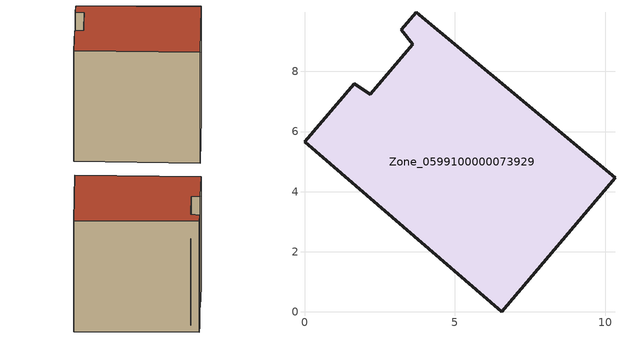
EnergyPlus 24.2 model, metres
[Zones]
Zone_0599100000073929
 floor ground (C_G): 0,5.67 1.66,7.59 2.18,7.24 3.6,8.91 3.22,9.39 3.72,9.97 10.33,4.46 6.56,0 z0
 wall outside (C_F): 3.72,9.97 3.22,9.39 3.6,8.91 2.18,7.24 1.66,7.59 0,5.67 6.56,0 10.33,4.46 3.72,9.97 z0:9
 roof outside (C_R): 3.6,8.91 2.18,7.24 1.66,7.59 0,5.67 6.56,0 10.33,4.46 3.72,9.97 3.22,9.39 z9
[BUILDING]
Pand.0599100000073929: North Axis=0; Terrain=City; Loads Convergence Tolerance Value=0.04; Temperature Convergence Tolerance Value=0.4; Solar Distribution=FullExterior; Maximum Number of Warmup Days=25; Minimum Number of Warmup Days=1
[Site:Location]
Rotterdam.The.Hague.AP_ZH_NLD Design_Conditions: Latitude=51.96; Longitude=4.45; Time Zone=1; Elevation=-4.5
[SITE:GROUNDTEMPERATURE:BUILDINGSURFACE]
18, 18, 18, 18, 18, 18, 18, 18, 18, 18, 18, 18
[MATERIAL] Thermal Absorptance=0.9; Solar Absorptance=0.7; Visible Absorptance=0.7
Name | Roughness | Thickness | Conductivity | Density | Specific Heat
G.TI.1946-1964 | MediumSmooth | 0.15 | 1 | 540 | 1210
F.TI.1946-1964 | Rough | 0.3 | 0.857143 | 1920 | 840
R.TI.1946-1964 | MediumRough | 0.2 | 0.277778 | 1500 | 1000
[CONSTRUCTION]
C_G: G.TI.1946-1964
C_F: F.TI.1946-1964
C_R: R.TI.1946-1964
[ZONE]
Zone_0599100000073929: Type=1; Multiplier=1; Ceiling Height=Autocalculate; Volume=Autocalculate; Floor Area=autocalculate; Part of Total Floor Area=Yes
[ZONEINFILTRATION:DESIGNFLOWRATE]
Infil_Zone_0599100000073929: Zone or ZoneList or Space or SpaceList=Zone_0599100000073929; Schedule=AlwaysOn; Design Flow Rate Calculation Method=Flow/Area; Flow Rate per Floor Area=0.003; Constant Term Coefficient=1; Temperature Term Coefficient=0; Velocity Term Coefficient=0; Velocity Squared Term Coefficient=0
[HVACTEMPLATE:ZONE:IDEALLOADSAIRSYSTEM]
Zone_0599100000073929: Maximum Heating Supply Air Temperature=50; Minimum Cooling Supply Air Temperature=13; Maximum Heating Supply Air Humidity Ratio=0.0156; Minimum Cooling Supply Air Humidity Ratio=0.0077; Heating Limit=NoLimit; Cooling Limit=NoLimit; Dehumidification Control Type=ConstantSensibleHeatRatio; Cooling Sensible Heat Ratio=0.7; Dehumidification Setpoint=60; Humidification Control Type=None; Humidification Setpoint=30; Outdoor Air Method=None; Outdoor Air Flow Rate per Person=0.00944; Outdoor Air Flow Rate per Zone Floor Area=0; Outdoor Air Flow Rate per Zone=0; Demand Controlled Ventilation Type=None; Outdoor Air Economizer Type=NoEconomizer; Heat Recovery Type=None; Sensible Heat Recovery Effectiveness=0.7; Latent Heat Recovery Effectiveness=0.65
[ZONECONTROL:THERMOSTAT]
ThermostatControl_Zone_0599100000073929: Zone or ZoneList=Zone_0599100000073929; Control Type Schedule=DualSetpointControlType; Control 1=Thermostat_Zone_0599100000073929; Temperature Difference Between Cutout And Setpoint=0
[THERMOSTATSETPOINT:DUALSETPOINT]
Thermostat_Zone_0599100000073929: Heating Setpoint Temperature Schedule=HeatingSetpoint_Zone_0599100000073929; Cooling Setpoint Temperature Schedule=CoolingSetpoint_Zone_0599100000073929
[SCHEDULE:COMPACT]
HeatingSetpoint_Zone_0599100000073929: Through: 12/31, For: AllDays, Until: 24:00, 21
CoolingSetpoint_Zone_0599100000073929: Through: 12/31, For: AllDays, Until: 24:00, 24
DualSetpointControlType: Through: 12/31, For: AllDays, Until: 24:00, 4
AlwaysOn: Through: 12/31, For: AllDays, Until: 24:00, 1
